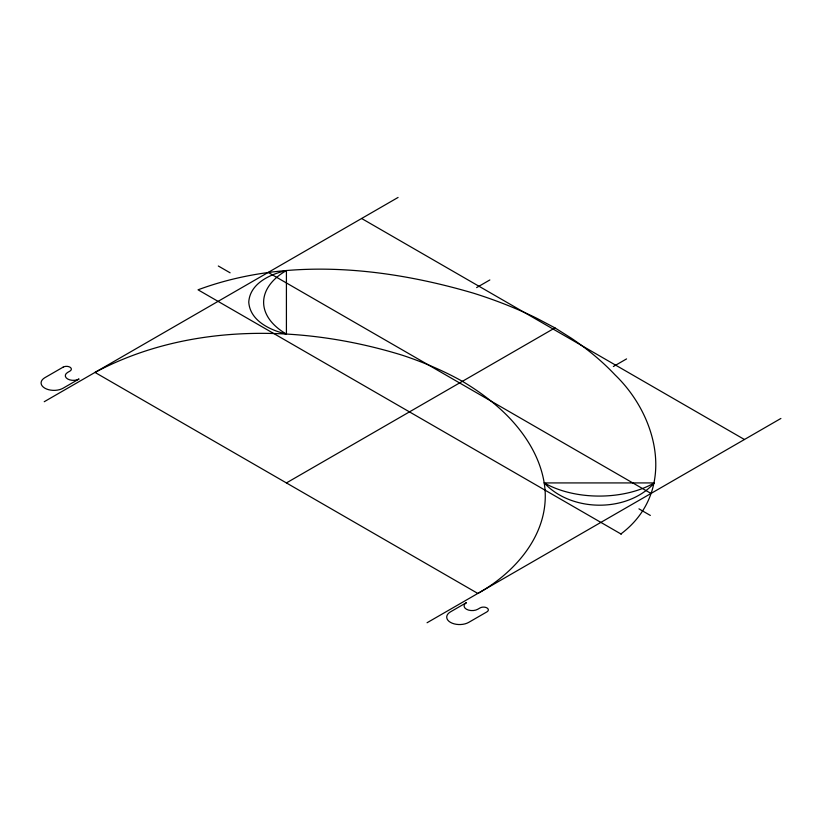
<?xml version="1.0" encoding="UTF-8"?>
<svg xmlns="http://www.w3.org/2000/svg" width="822" height="822" viewBox="0 0 822 822"><rect width="100%" height="100%" fill="white"/><g stroke="black" fill="none" stroke-linecap="round" stroke-linejoin="round"><path stroke-width="1.23" d="M654.281 482.925C627.525 512.897 571.259 512.322 544.267 482.925L654.281 482.925A77.792 44.912 0 0 1 544.267 482.925M620.908 533.961C676.126 492.47 659.367 417.586 615.072 374.914A368.934 213.001 0 0 0 571.239 338.14L554.963 327.886L537.198 318.484A368.934 213.001 0 0 0 473.493 293.187C384.871 267.099 286.272 257.05 198.03 289.806L621.268 534.166M44.234 401.722L398.074 197.444M476.626 287.597L489.84 279.963M286.416 482.925L554.963 327.886M613.346 366.53L626.569 358.906M427.06 622.747L780.9 418.46M286.416 270.541C270.387 274.116 249.95 283.323 248.758 302.075C249.97 320.878 270.346 330.269 286.416 334.061L286.416 270.541A77.792 44.912 0 0 0 286.416 334.061M361.618 218.488L744.444 439.513M268.188 272.431L651.014 493.457M218.303 265.999L230.109 272.812M638.951 508.859L650.346 515.435M545.048 489.891C548.356 534.937 514.942 572.718 477.829 593.443L95.003 372.417C188.618 322.553 302.866 324.546 402.277 355.217A299.074 172.671 0 0 1 462.396 381.326A299.074 172.671 0 0 1 507.616 416.035C527.2 436.05 542.643 461.491 545.048 489.891M63.099 367.157L44.871 377.678A12.895 7.439 0 0 0 44.871 388.2A12.895 7.439 0 0 0 63.099 388.2L79.056 378.993A8.056 4.655 0 0 1 67.661 378.993A8.056 4.655 0 0 1 67.661 372.417L69.942 371.102A4.829 2.795 0 0 0 69.942 367.157A4.829 2.795 0 0 0 63.099 367.157M466.434 602.649L450.487 611.856A12.895 7.439 0 0 0 450.487 622.377A12.895 7.439 0 0 0 468.715 622.377L486.943 611.856A4.829 2.795 0 0 0 486.943 607.91A4.829 2.795 0 0 0 480.11 607.91L477.829 609.225A8.056 4.655 0 0 1 466.434 609.225A8.056 4.655 0 0 1 466.434 602.649"/></g></svg>
